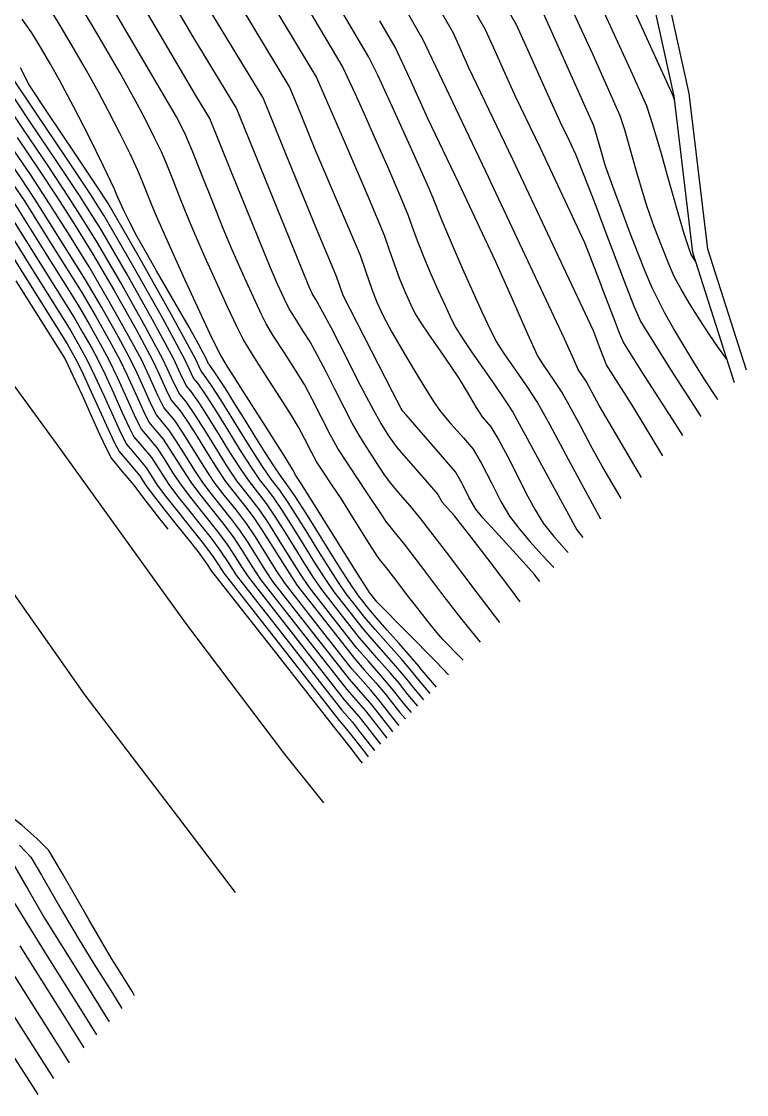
# Model space of a CAD drawing. Header units: millimetres. Extents: x -133 to 63340, y -143 to 109141.
# Drawn here: x 62545.6 to 62583.3, y 108540.1 to 108595.9 of the extents above; entities that cross this region are included whole.
import ezdxf

# ---------------------------------------------------------------- set-up
doc = ezdxf.new("R2010")
doc.units = ezdxf.units.MM
doc.header["$MEASUREMENT"] = 0
doc.layers.add('curve livello 5m', color=7, linetype='Continuous')
doc.layers.add('Strade', color=7, linetype='Continuous')
doc.layers.add('no_plot', color=5, linetype='Continuous', plot=False)

msp = doc.modelspace()

# ---------------------------------------------------------------- linework, layer by layer
at = {"layer": 'curve livello 5m', "color": 2, "flags": 128}
for points in [[(62572.5546, 108566.7855), (62572.2568, 108567.1651), (62572.2568, 108567.1651), (62571.6954, 108567.8086), (62570.973, 108568.5992), (62570.2278, 108569.4071), (62569.5982, 108570.1021), (62569.2223, 108570.5543), (62568.881, 108571.151), (62568.5103, 108571.8879), (62568.1636, 108572.4979), (62565.5943, 108575.4682), (62565.4329, 108575.6528), (62565.3404, 108575.7925), (62564.8901, 108576.6505), (62562.3258, 108581.6717), (62562.1465, 108582.1766), (62561.9453, 108582.7508), (62561.4899, 108583.8165), (62560.9239, 108585.1337), (62559.3353, 108589.0492), (62558.1493, 108591.949), (62554.3779, 108598.1875)], [(62567.8104, 108561.939), (62567.1553, 108562.6037), (62564.087, 108565.7172), (62563.9416, 108565.8961), (62563.7816, 108566.1059), (62563.7274, 108566.1726), (62562.8419, 108567.5594), (62561.3541, 108569.9439), (62560.059, 108571.9977), (62559.8523, 108572.31), (62559.6961, 108572.6076), (62559.3058, 108573.2592), (62558.8223, 108574.0299), (62558.2805, 108574.8743), (62557.7155, 108575.7471), (62557.162, 108576.6028), (62556.6553, 108577.3961), (62556.2302, 108578.0814), (62555.9217, 108578.6134), (62555.487, 108579.4771), (62554.8503, 108580.8187), (62554.0927, 108582.462), (62553.2956, 108584.231), (62552.5399, 108585.9497), (62552.2396, 108586.6841), (62551.8978, 108587.5459), (62551.6365, 108588.1772), (62551.2294, 108589.0348), (62550.6874, 108590.126), (62550.1067, 108591.2598), (62549.5836, 108592.2458), (62548.9505, 108593.3776), (62548.2057, 108594.665), (62547.4755, 108595.8925), (62546.8865, 108596.8445)], [(62581.8193, 108576.2502), (62581.7479, 108576.3576), (62581.1533, 108577.2792), (62580.5708, 108578.2084), (62580.0162, 108579.1206), (62579.5052, 108579.9909), (62579.0537, 108580.7945), (62578.6773, 108581.5067), (62578.4117, 108582.0776), (62578.0661, 108582.8907), (62577.6641, 108583.8853), (62577.2294, 108585.0005), (62576.7858, 108586.1755), (62576.3569, 108587.3494), (62575.9666, 108588.4614), (62575.7647, 108589.1292), (62575.5433, 108589.9148), (62575.3608, 108590.5056), (62573.2236, 108595.2968), (62572.7431, 108596.3482)], [(62576.7878, 108571.1101), (62575.7991, 108572.7945), (62575.7991, 108572.7945), (62575.287, 108573.7266), (62574.6681, 108574.8839), (62574.0876, 108575.9669), (62573.6908, 108576.6762), (62573.2762, 108577.2978), (62572.7766, 108578.0133), (62572.4287, 108578.5458), (62571.9286, 108579.6537), (62571.0444, 108581.6714), (62570.2711, 108583.4147), (62570.2711, 108583.4147), (62568.3454, 108587.5144), (62566.7329, 108590.8824), (62565.7674, 108592.9947), (62565.0289, 108594.6004), (62564.223, 108595.9659)], [(62565.8788, 108559.9657), (62565.4725, 108560.4484), (62565.4725, 108560.4484), (62564.8763, 108561.2098), (62564.3013, 108561.877), (62563.613, 108562.6562), (62563.036, 108563.3257), (62563.036, 108563.3257), (62561.7821, 108564.9247), (62560.5685, 108566.4723), (62560.1014, 108567.1697), (62559.5588, 108568.029), (62558.9906, 108568.9432), (62558.4464, 108569.8052), (62557.9762, 108570.508), (62557.9762, 108570.508), (62557.3833, 108571.2672), (62556.7908, 108572.0258), (62556.3045, 108572.7553), (62555.7342, 108573.6621), (62555.144, 108574.6142), (62554.5977, 108575.4794), (62554.1594, 108576.1258), (62553.7594, 108576.6015), (62553.3878, 108577.3864), (62552.9371, 108578.3581), (62552.0028, 108580.0889), (62550.7246, 108582.3607), (62549.4858, 108584.4918), (62548.7474, 108585.6669), (62548.0273, 108586.8127), (62546.9583, 108588.4183), (62545.6807, 108590.3094), (62544.6052, 108591.9246)], [(62545.167, 108586.5043), (62546.8244, 108583.8669), (62548.5241, 108581.1623), (62549.0989, 108580.1735), (62549.692, 108579.1194), (62550.1255, 108578.3163), (62550.1255, 108578.3163), (62550.5488, 108577.4298), (62551.0529, 108576.3169), (62551.5162, 108575.3), (62551.8176, 108574.7016), (62551.8176, 108574.7016), (62552.2007, 108574.242), (62552.6406, 108573.7228), (62552.6406, 108573.7228), (62552.9992, 108573.178), (62553.4397, 108572.4691), (62553.8284, 108571.8721), (62553.8284, 108571.8721), (62554.3659, 108571.1631), (62555.0374, 108570.3239), (62555.7092, 108569.4843), (62556.2474, 108568.7745), (62556.2474, 108568.7745), (62556.6098, 108568.2201), (62557.0217, 108567.5589), (62557.3822, 108567.0079), (62557.3822, 108567.0079), (62559.839, 108563.8749), (62562.3773, 108560.6379), (62562.7534, 108560.2054), (62563.1287, 108559.7739), (62563.5309, 108559.265), (62563.9967, 108558.6606), (62564.2668, 108558.3189)], [(62545.4756, 108553.0624), (62546.0639, 108552.4423), (62546.0639, 108552.4423), (62546.6148, 108551.5177), (62547.6285, 108549.7538), (62548.5164, 108548.2301), (62548.5164, 108548.2301), (62549.3402, 108546.9035), (62550.31, 108545.3643), (62550.8025, 108544.5641)], [(62545.1787, 108544.1765), (62547.239, 108540.9237)]]:
    msp.add_lwpolyline(points, dxfattribs=at)
at = {"layer": 'no_plot', "flags": 128}
for points in [[(62565.2107, 108603.352), (62569.7022, 108595.5383), (62570.0981, 108594.6752), (62570.739, 108593.2409), (62571.2979, 108592.0059), (62572.5661, 108589.3571), (62574.8833, 108584.4239), (62575.2028, 108583.6358), (62575.5829, 108582.6436), (62575.984, 108581.5762), (62576.3662, 108580.5623), (62576.6899, 108579.7307), (62576.9153, 108579.2103), (62577.8677, 108577.6848), (62579.5989, 108574.9935), (62579.9886, 108574.38)], [(62577.8552, 108572.2006), (62577.6748, 108572.4975), (62575.652, 108575.9436), (62575.652, 108575.9436), (62575.2826, 108576.626), (62574.9634, 108577.2113), (62574.9634, 108577.2113), (62574.5512, 108577.8219), (62574.2491, 108578.5003), (62573.8466, 108579.412), (62573.8466, 108579.412), (62569.7523, 108588.1286), (62566.4402, 108595.0464), (62566.4082, 108595.1173), (62566.318, 108595.2743), (62562.0494, 108602.775)], [(62556.5067, 108600.3691), (62560.7353, 108593.3314), (62560.9254, 108593.0103), (62561.0365, 108592.7678), (62562.3927, 108589.6697), (62563.6572, 108586.7195), (62564.4505, 108584.8025), (62564.7029, 108584.0986), (62564.9865, 108583.2678), (62565.2289, 108582.5955), (62565.5278, 108581.8754), (62565.836, 108581.1798), (62566.0611, 108580.7175), (62566.3235, 108580.3076), (62566.7945, 108579.6146), (62567.3632, 108578.7875), (62567.9185, 108577.9755), (62568.3495, 108577.3275), (62568.7674, 108576.6463), (62569.2447, 108575.8512), (62569.5525, 108575.3597), (62569.9997, 108574.8426), (62570.4305, 108574.1402), (62570.8938, 108573.2699), (62571.3727, 108572.3177), (62571.8497, 108571.3698), (62572.3078, 108570.5123), (62572.7297, 108569.8313), (62573.2808, 108569.1339), (62573.9769, 108568.3564), (62574.0356, 108568.2985)], [(62569.4658, 108563.6301), (62568.9912, 108564.2077), (62568.3566, 108564.9981), (62568.3566, 108564.9981), (62567.4558, 108566.1723), (62566.4061, 108567.5614), (62565.5061, 108568.7346), (62565.5061, 108568.7346), (62564.9692, 108569.3934), (62564.5419, 108569.9214), (62564.5419, 108569.9214), (62564.3639, 108570.2041), (62563.5539, 108571.4293), (62562.6086, 108572.8446), (62562.0475, 108573.703), (62562.0475, 108573.703), (62561.6646, 108574.4062), (62561.1927, 108575.3279), (62560.7107, 108576.2708), (62560.2976, 108577.0373), (62560.2976, 108577.0373), (62559.8383, 108577.785), (62559.2564, 108578.6878), (62558.699, 108579.5547), (62558.3133, 108580.1947), (62558.3133, 108580.1947), (62558.0848, 108580.6488), (62557.75, 108581.3541), (62557.3518, 108582.218), (62556.9327, 108583.1481), (62556.5354, 108584.0516), (62556.5354, 108584.0516), (62556.0765, 108585.1565), (62555.529, 108586.5266), (62554.9646, 108587.9515), (62554.4554, 108589.2204), (62554.0731, 108590.1231), (62554.0731, 108590.1231), (62553.6437, 108590.9741), (62551.9485, 108593.8644), (62549.0554, 108598.7947)], [(62570.4767, 108564.6629), (62569.2382, 108566.2774), (62567.6932, 108568.3221), (62566.3683, 108570.049), (62566.3683, 108570.049), (62565.9141, 108570.608), (62565.3216, 108571.2836), (62564.8466, 108571.8294), (62564.8466, 108571.8294), (62564.473, 108572.3484), (62564.0117, 108573.0301), (62563.5425, 108573.754), (62563.1452, 108574.3995), (62563.1452, 108574.3995), (62562.7936, 108575.0322), (62562.3676, 108575.8489), (62561.901, 108576.7644), (62561.428, 108577.6935), (62560.9824, 108578.5512), (62560.5984, 108579.2521), (62560.5984, 108579.2521), (62560.2433, 108579.8235), (62559.8164, 108580.4841), (62559.5091, 108580.9853), (62559.5091, 108580.9853), (62559.2662, 108581.4805), (62558.9047, 108582.2647), (62558.5332, 108583.1026), (62558.5332, 108583.1026), (62556.4606, 108588.2129), (62555.3717, 108590.8877), (62554.6528, 108592.0768), (62550.6187, 108598.9517)], [(62571.525, 108565.7338), (62571.0511, 108566.3901), (62570.0298, 108567.7522), (62568.9899, 108569.1001), (62568.1081, 108570.2017), (62568.1081, 108570.2017), (62567.4686, 108570.9159), (62567.2455, 108571.3255), (62566.7041, 108571.9514), (62565.1398, 108573.7411), (62564.6996, 108574.3741), (62564.2428, 108575.096), (62564.2428, 108575.096), (62563.9076, 108575.692), (62563.511, 108576.4396), (62563.072, 108577.2916), (62562.6094, 108578.2008), (62562.142, 108579.1202), (62561.6885, 108580.0024), (62561.268, 108580.8004), (62560.8992, 108581.4669), (62560.8992, 108581.4669), (62560.705, 108581.776), (62560.5309, 108582.1535), (62560.1614, 108583.0647), (62556.7605, 108591.4183), (62554.5153, 108595.1321), (62552.1819, 108599.1087)], [(62578.9634, 108573.3326), (62577.4512, 108575.8343), (62577.4512, 108575.8343), (62576.9466, 108576.6287), (62576.3581, 108577.5436), (62576.0343, 108578.0622), (62576.0343, 108578.0622), (62575.7177, 108578.8664), (62575.3436, 108579.8345), (62575.3436, 108579.8345), (62571.1592, 108588.7429), (62568.8691, 108593.5262), (62568.4154, 108594.5337), (62568.0552, 108595.3278), (62568.0552, 108595.3278), (62565.7643, 108599.3131)], [(62580.9573, 108575.3696), (62579.3772, 108577.826), (62577.7963, 108580.3585), (62577.7963, 108580.3585), (62577.487, 108581.0624), (62577.051, 108582.1682), (62576.5298, 108583.5412), (62575.9649, 108585.047), (62575.3978, 108586.5506), (62574.87, 108587.9176), (62574.423, 108589.0133), (62574.423, 108589.0133), (62573.973, 108589.9713), (62573.7267, 108590.4857), (62572.894, 108592.3258), (62571.939, 108594.4628), (62571.3493, 108595.7488), (62571.3493, 108595.7488), (62569.57, 108598.844)], [(62576.2123, 108599.2411), (62579.486, 108592.0768), (62579.5058, 108592.0324), (62579.5734, 108591.8043)], [(62580.6583, 108583.4586), (62580.4393, 108583.8031), (62580.3263, 108584.093), (62580.0727, 108584.881), (62579.7906, 108585.8291), (62579.4912, 108586.8773), (62579.1856, 108587.9657), (62578.8849, 108589.0345), (62578.6003, 108590.0237), (62578.343, 108590.8733), (62578.1241, 108591.5235), (62578.1241, 108591.5235), (62577.3985, 108593.1501), (62575.0559, 108598.2768)], [(62559.5347, 108598.2001), (62562.2933, 108593.5403), (62562.5285, 108593.0531), (62562.9261, 108592.1945), (62563.4103, 108591.1292), (62563.9056, 108590.0222), (62564.6197, 108588.3909), (62565.2854, 108586.8377), (62565.7031, 108585.8283), (62565.911, 108585.2379), (62566.113, 108584.6663), (62566.4675, 108583.7952), (62566.8565, 108582.8745), (62567.2515, 108581.969), (62567.6235, 108581.1438), (62567.9438, 108580.4637), (62568.1837, 108579.9936), (62568.5126, 108579.4629), (62569.0001, 108578.7438), (62569.5766, 108577.9174), (62570.1727, 108577.0649), (62570.7188, 108576.2673), (62571.1455, 108575.6059), (62572.7603, 108572.6327), (62574.4834, 108569.4697), (62574.8018, 108569.0813)], [(62582.2952, 108578.3514), (62581.8586, 108578.9412), (62581.3635, 108579.6616), (62580.8479, 108580.453), (62580.3498, 108581.2555), (62579.9073, 108582.0094), (62579.5583, 108582.6549), (62579.5583, 108582.6549), (62579.2882, 108583.2598), (62578.9187, 108584.1783), (62578.5161, 108585.2407), (62578.1464, 108586.2772), (62578.1464, 108586.2772), (62577.8786, 108587.1325), (62577.5752, 108588.1903), (62577.2652, 108589.2943), (62576.9779, 108590.2878), (62576.7424, 108591.0145), (62576.7424, 108591.0145), (62575.311, 108594.2235), (62573.8995, 108597.3125)], [(62568.5601, 108562.7049), (62568.4504, 108562.8163), (62567.5158, 108563.7646), (62567.1969, 108564.1439), (62566.6907, 108564.767), (62566.1491, 108565.4471), (62566.1491, 108565.4471), (62565.6734, 108566.0672), (62565.1191, 108566.8007), (62564.6438, 108567.4203), (62564.6438, 108567.4203), (62564.1346, 108568.047), (62563.6704, 108568.7741), (62562.8904, 108570.0242), (62562.2114, 108571.1009), (62562.2114, 108571.1009), (62561.7703, 108571.7682), (62561.2555, 108572.539), (62560.9499, 108573.0065), (62560.9499, 108573.0065), (62560.6589, 108573.5489), (62560.3073, 108574.2392), (62559.9968, 108574.8225), (62559.9968, 108574.8225), (62559.5828, 108575.5071), (62559.0581, 108576.3328), (62558.4859, 108577.2175), (62557.9296, 108578.079), (62557.4524, 108578.8352), (62557.1175, 108579.404), (62557.1175, 108579.404), (62556.7859, 108580.063), (62556.3001, 108581.0864), (62555.7223, 108582.34), (62555.1141, 108583.6896), (62554.5377, 108585.0006), (62554.5377, 108585.0006), (62554.2241, 108585.7558), (62553.8498, 108586.6922), (62553.4641, 108587.666), (62553.1161, 108588.5333), (62552.8548, 108589.1501), (62552.8548, 108589.1501), (62552.5056, 108589.8785), (62552.0459, 108590.7896), (62551.6137, 108591.6099), (62551.6137, 108591.6099), (62550.6855, 108593.2691), (62549.5936, 108595.1564), (62548.5232, 108596.9559)], [(62556.9525, 108596.7567), (62559.5382, 108592.4797), (62560.1083, 108591.0854), (62560.8721, 108589.203), (62562.1609, 108586.2034), (62563.1979, 108583.7766), (62563.49, 108582.9579), (62563.8168, 108581.9979), (62564.0645, 108581.3195), (62564.4077, 108580.6125), (62564.8597, 108579.7624), (62565.389, 108578.8385), (62565.9667, 108577.8643), (62566.5323, 108576.9391), (62567.0253, 108576.1619), (62567.3849, 108575.6318), (62567.9238, 108574.9931), (62568.5839, 108574.2687), (62569.0817, 108573.6702), (62569.5392, 108572.8917), (62570.0343, 108571.9182), (62570.5267, 108570.9513), (62570.976, 108570.1928), (62571.4408, 108569.5829), (62572.0324, 108568.8766), (62572.6814, 108568.1517), (62573.2796, 108567.5263)], [(62575.7333, 108570.0329), (62575.0894, 108571.2052), (62574.0537, 108573.1418), (62573.0822, 108574.9541), (62572.4181, 108576.141), (62572.4181, 108576.141), (62571.9267, 108576.8885), (62571.2994, 108577.7893), (62570.7035, 108578.6481), (62570.3062, 108579.2697), (62570.3062, 108579.2697), (62569.9865, 108579.8907), (62569.5676, 108580.7691), (62569.0784, 108581.8397), (62568.5478, 108583.0371), (62568.0047, 108584.296), (62567.4782, 108585.5511), (62566.9971, 108586.7371), (62566.9971, 108586.7371), (62566.9558, 108586.8541), (62566.7747, 108587.2765), (62565.8182, 108589.4142), (62564.8832, 108591.4714), (62564.1155, 108593.1296), (62563.6611, 108594.0704), (62563.6611, 108594.0704), (62562.0148, 108596.8597)], [(62567.1747, 108561.2896), (62566.3332, 108562.2834), (62566.3332, 108562.2834), (62566.2744, 108562.3585), (62565.8046, 108562.9102), (62565.2272, 108563.5684), (62564.6134, 108564.2624), (62564.0349, 108564.9218), (62563.5629, 108565.4759), (62563.5629, 108565.4759), (62563.3366, 108565.7646), (62563.1175, 108566.0439), (62562.6481, 108566.7353), (62562.1124, 108567.5692), (62561.5366, 108568.4889), (62560.9471, 108569.4378), (62560.3701, 108570.3595), (62559.832, 108571.1974), (62559.3591, 108571.8948), (62559.3591, 108571.8948), (62559.1608, 108572.1488), (62558.7424, 108572.7647), (62558.2635, 108573.5081), (62557.7464, 108574.3326), (62557.2136, 108575.1919), (62556.6875, 108576.0394), (62556.1907, 108576.8289), (62555.7455, 108577.514), (62555.3744, 108578.0481), (62555.3744, 108578.0481), (62555.3129, 108578.1213), (62555.1865, 108578.3915), (62554.7834, 108579.1458), (62554.2936, 108580.0211), (62553.7468, 108580.9759), (62553.1723, 108581.9689), (62552.5997, 108582.9589), (62552.0585, 108583.9044), (62551.5782, 108584.7642), (62551.1884, 108585.4969), (62551.1884, 108585.4969), (62550.8899, 108586.1241), (62550.5422, 108586.8987), (62550.5422, 108586.8987), (62550.4183, 108587.2043), (62549.8502, 108588.401), (62549.0938, 108589.9236), (62548.2835, 108591.5058), (62547.5536, 108592.8817), (62547.5536, 108592.8817), (62547.0862, 108593.7116), (62546.5528, 108594.6212), (62546.1133, 108595.3374), (62546.1133, 108595.3374), (62545.6153, 108596.0508)], [(62566.8471, 108560.9549), (62566.1181, 108561.8246), (62566.1181, 108561.8246), (62565.9249, 108562.0713), (62565.3668, 108562.7234), (62564.6796, 108563.5031), (62563.9916, 108564.2837), (62563.4312, 108564.9384), (62563.4312, 108564.9384), (62562.948, 108565.5546), (62562.4803, 108566.151), (62562.0473, 108566.7888), (62561.5531, 108567.558), (62561.0219, 108568.4063), (62560.4781, 108569.2817), (62559.946, 108570.1319), (62559.4496, 108570.9048), (62559.0134, 108571.5481), (62559.0134, 108571.5481), (62558.5683, 108572.1181), (62558.1216, 108572.7789), (62557.6056, 108573.5855), (62557.0514, 108574.4741), (62556.4898, 108575.3805), (62555.9519, 108576.2409), (62555.4685, 108576.9913), (62555.0707, 108577.5676), (62555.0707, 108577.5676), (62554.9246, 108577.7413), (62554.6241, 108578.3831), (62553.3893, 108580.6707), (62551.6999, 108583.6731), (62550.0628, 108586.4896), (62550.0628, 108586.4896), (62549.9011, 108586.7469), (62549.7434, 108586.9977), (62548.4261, 108588.9693), (62546.8854, 108591.2452), (62545.9664, 108592.6399), (62545.9664, 108592.6399), (62545.5236, 108593.5175)], [(62566.524, 108560.6248), (62565.9029, 108561.3659), (62565.9029, 108561.3659), (62565.5754, 108561.7842), (62565.066, 108562.3793), (62564.4388, 108563.0909), (62563.8109, 108563.8033), (62563.2994, 108564.4008), (62563.2994, 108564.4008), (62562.5593, 108565.3446), (62561.843, 108566.2581), (62561.3743, 108566.9526), (62560.8343, 108567.8001), (62560.2583, 108568.7246), (62559.6817, 108569.6502), (62559.1397, 108570.5011), (62558.6677, 108571.2014), (62558.6677, 108571.2014), (62558.3216, 108571.6445), (62557.9758, 108572.0873), (62557.9758, 108572.0873), (62557.4907, 108572.8092), (62556.9256, 108573.6999), (62556.3256, 108574.6663), (62555.7357, 108575.615), (62555.2011, 108576.453), (62554.7669, 108577.087), (62554.7669, 108577.087), (62554.5362, 108577.3614), (62554.3218, 108577.8142), (62554.0618, 108578.3748), (62554.0618, 108578.3748), (62552.9272, 108580.4768), (62551.3748, 108583.2356), (62549.8705, 108585.8237), (62549.8705, 108585.8237), (62549.5165, 108586.3869), (62549.1714, 108586.9361), (62547.8812, 108588.874), (62546.3391, 108591.1565), (62545.0411, 108593.1059)], [(62566.201, 108560.2948), (62565.6877, 108560.9071), (62565.6877, 108560.9071), (62565.2258, 108561.497), (62564.7652, 108562.0352), (62564.1981, 108562.6787), (62563.6302, 108563.3229), (62563.1677, 108563.8632), (62563.1677, 108563.8632), (62562.1707, 108565.1347), (62561.2058, 108566.3652), (62560.78, 108566.996), (62560.2896, 108567.7656), (62559.7666, 108568.6053), (62559.2429, 108569.4459), (62558.7507, 108570.2187), (62558.3219, 108570.8547), (62558.3219, 108570.8547), (62557.8524, 108571.4559), (62557.3833, 108572.0566), (62557.3833, 108572.0566), (62556.9419, 108572.7135), (62556.4276, 108573.5241), (62555.8816, 108574.4035), (62555.3448, 108575.2669), (62554.8583, 108576.0295), (62554.4632, 108576.6064), (62554.4632, 108576.6064), (62554.1478, 108576.9814), (62553.8548, 108577.6003), (62553.4995, 108578.3664), (62553.4995, 108578.3664), (62552.465, 108580.2829), (62551.0497, 108582.7982), (62549.6781, 108585.1578), (62549.6781, 108585.1578), (62549.1319, 108586.0269), (62548.5993, 108586.8744), (62547.4198, 108588.6462), (62546.0099, 108590.733), (62544.8231, 108592.5152)], [(62545.3515, 108589.8859), (62546.4969, 108588.1905), (62547.4552, 108586.751), (62548.3628, 108585.3069), (62549.2935, 108583.8259), (62550.3994, 108581.9233), (62551.5407, 108579.895), (62552.3748, 108578.3497), (62552.7212, 108577.6148), (62553.1098, 108576.7554), (62553.3711, 108576.2215), (62553.8556, 108575.6452), (62554.2459, 108575.0697), (62554.7322, 108574.2994), (62555.2576, 108573.4518), (62555.7653, 108572.6445), (62556.1984, 108571.9951), (62556.6442, 108571.4145), (62557.1841, 108570.7425), (62557.6304, 108570.1613), (62558.0478, 108569.5375), (62558.5307, 108568.7725), (62559.0351, 108567.9611), (62559.5167, 108567.1984), (62559.9313, 108566.5794), (62561.3935, 108564.7147), (62562.9042, 108562.7881), (62563.413, 108562.1979), (62564.0198, 108561.5109), (62564.5268, 108560.9226), (62564.8928, 108560.4552), (62565.2574, 108559.9897), (62565.5555, 108559.6354)], [(62565.2322, 108559.3052), (62565.0422, 108559.5309), (62565.0422, 108559.5309), (62564.6106, 108560.082), (62564.1773, 108560.6355), (62564.1773, 108560.6355), (62563.7383, 108561.1447), (62563.213, 108561.7395), (62562.7725, 108562.2505), (62562.7725, 108562.2505), (62561.0049, 108564.5048), (62559.294, 108566.6865), (62558.8308, 108567.3851), (62558.2912, 108568.2473), (62557.7507, 108569.1112), (62557.2847, 108569.8146), (62557.2847, 108569.8146), (62556.7615, 108570.4959), (62556.1285, 108571.2838), (62555.6059, 108571.9644), (62555.6059, 108571.9644), (62555.1191, 108572.7017), (62554.5496, 108573.6151), (62553.9947, 108574.5032), (62553.5519, 108575.1646), (62553.5519, 108575.1646), (62552.9827, 108575.8415), (62552.6758, 108576.4686), (62552.2194, 108577.4781), (62551.8125, 108578.3414), (62551.8125, 108578.3414), (62551.0785, 108579.7011), (62550.0743, 108581.4858), (62549.1011, 108583.16), (62549.1011, 108583.16), (62547.9782, 108584.9469), (62546.8832, 108586.6893), (62546.0354, 108587.9627), (62545.0222, 108589.4623)], [(62564.9093, 108558.9752), (62564.827, 108559.0722), (62564.827, 108559.0722), (62564.3284, 108559.7089), (62563.8277, 108560.3483), (62563.8277, 108560.3483), (62563.235, 108561.0298), (62562.6407, 108561.713), (62562.6407, 108561.713), (62560.6162, 108564.2948), (62558.6567, 108566.7937), (62558.2607, 108567.3908), (62557.7995, 108568.128), (62557.3374, 108568.8665), (62556.9389, 108569.4679), (62556.9389, 108569.4679), (62556.5105, 108570.0329), (62555.9758, 108570.7012), (62555.4412, 108571.3693), (62555.0134, 108571.9336), (62555.0134, 108571.9336), (62554.5951, 108572.5673), (62554.1056, 108573.3524), (62553.6287, 108574.1156), (62553.2481, 108574.684), (62553.2481, 108574.684), (62552.8986, 108575.0964), (62552.5943, 108575.4616), (62552.5943, 108575.4616), (62552.3549, 108575.9369), (62551.9868, 108576.7447), (62551.5865, 108577.6288), (62551.2501, 108578.333), (62551.2501, 108578.333), (62550.6163, 108579.5072), (62549.7492, 108581.0484), (62548.9088, 108582.4941), (62548.9088, 108582.4941), (62547.5936, 108584.5869), (62546.3111, 108586.6276), (62545.574, 108587.7348), (62544.693, 108589.0388)], [(62545.1126, 108587.507), (62545.739, 108586.5659), (62547.209, 108584.2269), (62548.7165, 108581.8282), (62549.424, 108580.6109), (62550.1541, 108579.3133), (62550.6878, 108578.3247), (62551.0677, 108577.5293), (62551.5199, 108576.5308), (62551.9356, 108575.6185), (62552.206, 108575.0816), (62552.5496, 108574.6692), (62552.9444, 108574.2034), (62553.3902, 108573.5261), (62553.9377, 108572.6449), (62554.4209, 108571.9029), (62554.9036, 108571.2662), (62555.5066, 108570.5125), (62556.1099, 108569.7586), (62556.5932, 108569.1212), (62557.0487, 108568.4244), (62557.5664, 108567.5934), (62558.0195, 108566.9008), (62558.0195, 108566.9008), (62560.2276, 108564.0848), (62562.509, 108561.1754), (62562.9942, 108560.6176), (62563.4782, 108560.0611), (62564.0461, 108559.3358), (62564.5866, 108558.6456)], [(62543.4508, 108586.3192), (62545.6707, 108582.7869), (62547.9471, 108579.1645), (62548.2172, 108578.6959), (62548.4385, 108578.2913), (62548.7882, 108577.5717), (62549.2084, 108576.658), (62549.6519, 108575.6752), (62550.0718, 108574.7482), (62550.421, 108574.002), (62550.6525, 108573.5618), (62551.1537, 108572.9603), (62551.7293, 108572.2811), (62552.051, 108571.7799), (62552.4909, 108571.1899), (62553.0344, 108570.4991), (62553.6299, 108569.7579), (62554.2256, 108569.0165), (62554.7696, 108568.3252), (62555.2102, 108567.7343), (62555.4705, 108567.3292), (62558.6731, 108563.245), (62561.9821, 108559.0252), (62562.0801, 108558.9124), (62562.6102, 108558.2417), (62563.224, 108557.4452), (62563.3078, 108557.3392)], [(62544.0229, 108586.3809), (62546.0553, 108583.1469), (62548.1395, 108579.8305), (62548.6129, 108579.0089), (62549.0008, 108578.2996), (62549.3967, 108577.4788), (62549.8735, 108576.4336), (62550.3564, 108575.363), (62550.7705, 108574.466), (62551.0409, 108573.9417), (62551.5027, 108573.3875), (62552.0331, 108572.7616), (62552.3296, 108572.3012), (62552.6435, 108571.8107), (62553.1431, 108571.1453), (62553.7666, 108570.3596), (62554.4316, 108569.5335), (62555.0556, 108568.7473), (62555.556, 108568.081), (62555.8324, 108567.6507), (62556.1077, 108567.2221), (62559.0617, 108563.4549), (62562.1138, 108559.5627), (62562.4296, 108559.1996), (62562.9171, 108558.5828), (62563.4815, 108557.8504), (62563.6275, 108557.6658)], [(62544.5949, 108586.4426), (62546.4399, 108583.5069), (62548.3318, 108580.4964), (62548.7738, 108579.736), (62549.2298, 108578.9255), (62549.5631, 108578.308), (62549.9253, 108577.5572), (62550.3614, 108576.6011), (62550.8032, 108575.6218), (62551.1819, 108574.8013), (62551.4292, 108574.3217), (62551.8517, 108573.8147), (62552.3369, 108573.2422), (62552.7736, 108572.564), (62553.2359, 108571.8414), (62553.6932, 108571.2324), (62554.264, 108570.5132), (62554.8726, 108569.7572), (62555.4437, 108569.0376), (62555.9017, 108568.4278), (62556.3241, 108567.77), (62556.745, 108567.115), (62559.4504, 108563.6649), (62562.2455, 108560.1003), (62562.7792, 108559.4868), (62563.224, 108558.9239), (62563.7391, 108558.2555), (62563.9471, 108557.9923)], [(62545.2861, 108582.4269), (62547.7548, 108578.4986), (62547.8762, 108578.2829), (62548.2534, 108577.5068), (62548.7065, 108576.5213), (62549.1849, 108575.4612), (62549.6378, 108574.4614), (62550.0144, 108573.6567), (62550.2641, 108573.1818), (62550.8047, 108572.5331), (62551.4256, 108571.8005), (62551.4585, 108571.7492), (62551.9896, 108571.0337), (62552.6346, 108570.2077), (62553.2001, 108569.519)], [(62551.4555, 108545.2311), (62551.3447, 108545.4395), (62551.0532, 108545.9132), (62550.6242, 108546.594), (62550.2599, 108547.1807), (62550.2599, 108547.1807), (62549.0779, 108549.2092), (62547.7284, 108551.5574), (62546.995, 108552.7881), (62546.995, 108552.7881), (62546.3796, 108553.4204), (62545.5826, 108554.1176), (62544.7442, 108554.7643), (62544.0045, 108555.2454)], [(62545.1328, 108552.0964), (62545.9021, 108550.7781), (62546.7729, 108549.2794), (62548.741, 108546.1236), (62550.1357, 108543.8829)], [(62539.9048, 108550.2242), (62546.1509, 108540.5311), (62546.4274, 108540.0946)], [(62545.0294, 108550.3288), (62546.7721, 108547.5224), (62548.8238, 108544.2664), (62549.4752, 108543.2081)], [(62544.2065, 108547.822), (62548.0506, 108541.7528)], [(62545.4881, 108547.8319), (62548.0807, 108543.7174), (62548.8115, 108542.53)]]:
    msp.add_lwpolyline(points, dxfattribs=at)
at = {"layer": 'Strade', "color": 2, "linetype": 'Continuous', "flags": 128}
for points in [[(62464.4677, 108651.262), (62471.857, 108648.312), (62479.1088, 108645.2384), (62485.7892, 108641.9907), (62486.3476, 108641.4817), (62486.6833, 108640.8962), (62487.5489, 108637.183), (62488.2704, 108635.4952), (62489.821, 108633.7921), (62495.0278, 108630.4954), (62502.559, 108625.335), (62510.468, 108619.0753), (62517.5419, 108612.4128), (62524.0329, 108605.4817), (62529.6982, 108598.483), (62533.9042, 108592.6897), (62535.3463, 108590.6552), (62536.9726, 108588.3374), (62542.0625, 108581.2281), (62547.3801, 108573.9701), (62554.1188, 108564.6268), (62559.2633, 108557.7997), (62561.2933, 108555.2813)], [(62556.7195, 108550.6088), (62553.759, 108554.4898), (62548.8865, 108560.8774), (62542.3941, 108570.085), (62537.0806, 108577.6208), (62532.0212, 108584.8562), (62528.9927, 108589.1957), (62523.7946, 108596.3826), (62517.3389, 108604.1338), (62510.5164, 108611.1564), (62502.8499, 108617.9632), (62495.4035, 108623.636), (62486.9167, 108629.1721), (62478.2718, 108633.8125), (62469.2277, 108637.8601), (62461.588, 108640.675), (62453.8575, 108643.0115), (62446.5715, 108644.79)], [(62583.318, 108577.7812), (62581.3012, 108584.074), (62580.3342, 108592.1805), (62578.4601, 108600.6844), (62575.0787, 108610.8535), (62572.6225, 108616.6418), (62566.7832, 108626.9209), (62561.1283, 108631.0741), (62556.612, 108634.8929), (62554.2355, 108637.594), (62549.7076, 108644.3112), (62549.2483, 108644.8784)], [(62582.6851, 108577.1347), (62580.5159, 108583.903), (62579.5445, 108592.0467), (62577.6878, 108600.4715), (62574.3297, 108610.5706), (62571.9041, 108616.2868), (62566.1719, 108626.3773), (62560.6327, 108630.4456), (62556.0503, 108634.3201), (62553.6009, 108637.1042), (62549.0638, 108643.835), (62548.7085, 108644.2739)]]:
    msp.add_lwpolyline(points, dxfattribs=at)

doc.saveas('drawing.dxf')
